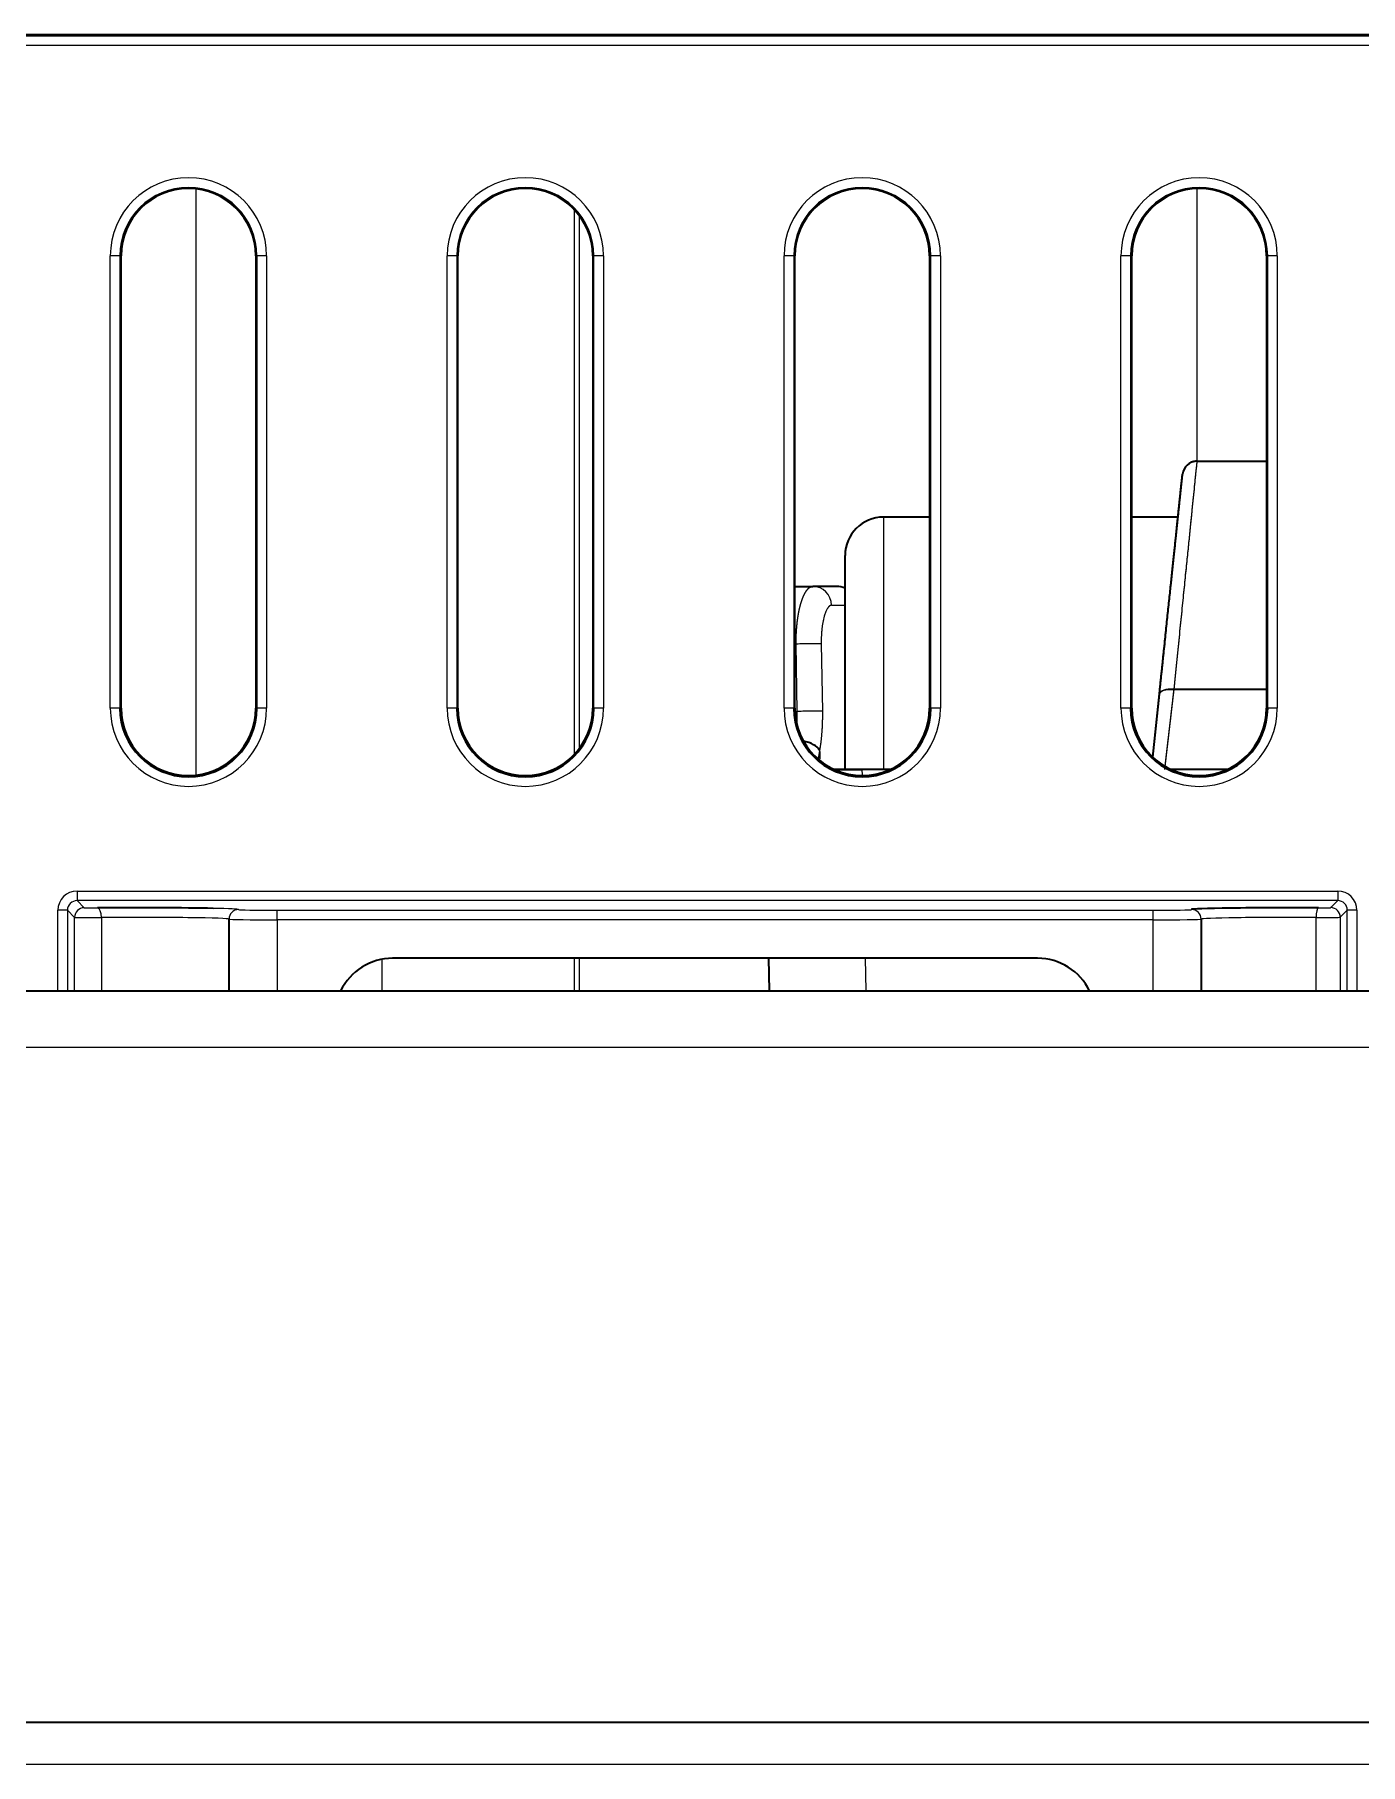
# Model space of a CAD drawing. Header units: inches. Extents: x -1096 to 3103, y -191 to 3207.
# Drawn here: x 1312.4 to 1381.3, y 3047.9 to 3137.8 of the extents above; entities that cross this region are included whole.
import ezdxf

# ---------------------------------------------------------------- set-up
doc = ezdxf.new("R2010")
doc.units = ezdxf.units.IN

msp = doc.modelspace()

# ---------------------------------------------------------------- linework, layer by layer
at = {"lineweight": 35}
for p, q in [((1262.606, 3137.841), (1399.778, 3137.841)), ((1262.606, 3137.841), (1399.778, 3137.841)), ((1316.899, 3102.832), (1316.899, 3126.341)), ((1323.899, 3126.341), (1323.899, 3102.832)), ((1334.399, 3102.832), (1334.399, 3126.341)), ((1341.399, 3126.341), (1341.399, 3102.832)), ((1351.899, 3102.832), (1351.899, 3126.341)), ((1358.899, 3126.341), (1358.899, 3102.832)), ((1369.399, 3102.832), (1369.399, 3126.341)), ((1376.399, 3126.341), (1376.399, 3102.832)), ((1372.785, 3115.666), (1376.399, 3115.666)), ((1358.899, 3112.766), (1356.506, 3112.766)), ((1371.804, 3112.766), (1369.399, 3112.766)), ((1354.506, 3099.64), (1354.506, 3110.766)), ((1351.899, 3109.166), (1352.837, 3109.166)), ((1354.065, 3109.166), (1352.837, 3109.166)), ((1370.49, 3100.293), (1370.836, 3103.587)), ((1370.493, 3100.291), (1370.836, 3103.562)), ((1353.908, 3099.666), (1355.385, 3099.666)), ((1353.962, 3099.641), (1355.385, 3099.641)), ((1355.385, 3099.666), (1356.891, 3099.666)), ((1371.408, 3099.666), (1374.391, 3099.666)), ((1322.506, 3088.141), (1322.506, 3091.869)), ((1373.006, 3091.869), (1373.006, 3088.141)), ((1364.506, 3089.834), (1331.006, 3089.834)), ((1350.586, 3088.141), (1350.556, 3089.834)), ((1271.131, 3088.141), (1785.081, 3088.141))]:
    msp.add_line(p, q, dxfattribs=at)
at = {"lineweight": 13}
for p, q in [((1298.561, 3137.779), (1399.778, 3137.779)), ((1399.778, 3137.279), (1299.842, 3137.279)), ((1320.776, 3129.82), (1320.776, 3099.353)), ((1372.776, 3129.838), (1372.776, 3115.663)), ((1340.446, 3100.432), (1340.446, 3128.741)), ((1340.687, 3128.456), (1340.687, 3100.717)), ((1316.838, 3126.341), (1316.338, 3126.341)), ((1316.338, 3102.832), (1316.338, 3126.341)), ((1316.899, 3126.341), (1316.838, 3126.341)), ((1316.838, 3126.341), (1316.838, 3102.832)), ((1323.899, 3126.341), (1323.961, 3126.341)), ((1324.46, 3126.341), (1323.961, 3126.341)), ((1323.961, 3102.832), (1323.961, 3126.341)), ((1324.46, 3126.341), (1324.46, 3102.832)), ((1333.838, 3102.832), (1333.838, 3126.341)), ((1334.338, 3126.341), (1333.838, 3126.341)), ((1334.399, 3126.341), (1334.338, 3126.341)), ((1334.338, 3126.341), (1334.338, 3102.832)), ((1341.399, 3126.341), (1341.461, 3126.341)), ((1341.96, 3126.341), (1341.461, 3126.341)), ((1341.461, 3102.832), (1341.461, 3126.341)), ((1341.96, 3126.341), (1341.96, 3102.832)), ((1351.338, 3102.832), (1351.338, 3126.341)), ((1351.838, 3126.341), (1351.338, 3126.341)), ((1351.899, 3126.341), (1351.838, 3126.341)), ((1351.838, 3126.341), (1351.838, 3102.832)), ((1358.899, 3126.341), (1358.961, 3126.341)), ((1358.961, 3102.832), (1358.961, 3126.341)), ((1359.46, 3126.341), (1358.961, 3126.341)), ((1359.46, 3126.341), (1359.46, 3102.832)), ((1368.838, 3102.832), (1368.838, 3126.341)), ((1369.338, 3126.341), (1368.838, 3126.341)), ((1369.399, 3126.341), (1369.338, 3126.341)), ((1369.338, 3126.341), (1369.338, 3102.832)), ((1376.399, 3126.341), (1376.461, 3126.341)), ((1376.96, 3126.341), (1376.461, 3126.341)), ((1376.461, 3102.832), (1376.461, 3126.341)), ((1376.96, 3126.341), (1376.96, 3102.832)), ((1356.506, 3112.766), (1356.506, 3099.639)), ((1353.805, 3108.183), (1354.506, 3108.183)), ((1351.966, 3106.166), (1351.899, 3106.166)), ((1352.024, 3102.666), (1351.966, 3106.166)), ((1353.27, 3106.183), (1353.327, 3102.683)), ((1376.4, 3103.814), (1371.582, 3103.814)), ((1376.4, 3103.789), (1371.582, 3103.789)), ((1316.838, 3102.832), (1316.338, 3102.832)), ((1316.899, 3102.832), (1316.838, 3102.832)), ((1323.899, 3102.832), (1323.961, 3102.832)), ((1324.46, 3102.832), (1323.961, 3102.832)), ((1334.338, 3102.832), (1333.838, 3102.832)), ((1334.399, 3102.832), (1334.338, 3102.832)), ((1341.399, 3102.832), (1341.461, 3102.832)), ((1341.96, 3102.832), (1341.461, 3102.832)), ((1351.838, 3102.832), (1351.338, 3102.832)), ((1351.899, 3102.832), (1351.838, 3102.832)), ((1351.903, 3102.666), (1352.024, 3102.666)), ((1358.899, 3102.832), (1358.961, 3102.832)), ((1359.46, 3102.832), (1358.961, 3102.832)), ((1369.338, 3102.832), (1368.838, 3102.832)), ((1369.399, 3102.832), (1369.338, 3102.832)), ((1376.399, 3102.832), (1376.461, 3102.832)), ((1376.96, 3102.832), (1376.461, 3102.832)), ((1355.385, 3099.666), (1355.39, 3099.332)), ((1314.615, 3093.332), (1314.615, 3092.832)), ((1314.615, 3093.332), (1380.098, 3093.332)), ((1314.615, 3092.832), (1314.985, 3092.461)), ((1380.098, 3092.832), (1314.615, 3092.832)), ((1379.732, 3092.466), (1380.098, 3092.832)), ((1380.098, 3093.332), (1380.098, 3092.832)), ((1313.615, 3088.14), (1313.615, 3092.332)), ((1314.115, 3092.332), (1313.615, 3092.332)), ((1314.485, 3091.961), (1314.115, 3092.332)), ((1314.115, 3092.332), (1314.115, 3088.14)), ((1314.485, 3088.141), (1314.485, 3091.961)), ((1315.88, 3091.953), (1315.88, 3088.14)), ((1325.006, 3091.834), (1325.006, 3092.334)), ((1325.006, 3092.334), (1370.506, 3092.334)), ((1370.506, 3091.834), (1325.006, 3091.834)), ((1325.006, 3091.834), (1325.006, 3088.14)), ((1370.506, 3091.834), (1370.506, 3092.334)), ((1370.506, 3088.14), (1370.506, 3091.834)), ((1378.975, 3088.14), (1378.975, 3091.958)), ((1380.597, 3092.332), (1380.231, 3091.966)), ((1380.231, 3091.966), (1380.231, 3088.14)), ((1381.097, 3092.332), (1380.597, 3092.332)), ((1380.597, 3088.14), (1380.597, 3092.332)), ((1381.097, 3092.332), (1381.097, 3088.14)), ((1330.436, 3089.78), (1330.436, 3088.141)), ((1340.446, 3088.141), (1340.446, 3089.835)), ((1340.687, 3089.835), (1340.687, 3088.141)), ((1355.556, 3089.834), (1355.586, 3088.141)), ((1785.081, 3085.193), (1271.131, 3085.193))]:
    msp.add_line(p, q, dxfattribs=at)
for centre, radius, start, end in [((1320.399, 3126.341), 4.061, 0, 180), ((1337.899, 3126.341), 4.061, 0, 180), ((1355.399, 3126.341), 4.061, 0, 180), ((1372.899, 3126.341), 4.061, 0, 180), ((1320.399, 3126.341), 3.561, 0, 180), ((1337.899, 3126.341), 3.561, 0, 180), ((1355.399, 3126.341), 3.561, 0, 180), ((1372.899, 3126.341), 3.561, 0, 180), ((1320.399, 3102.832), 4.061, 180, 0), ((1337.899, 3102.832), 4.061, 180, 0), ((1355.399, 3102.832), 4.061, 180, 0), ((1372.899, 3102.832), 4.061, 180, 0)]:
    msp.add_arc(centre, radius, start, end, dxfattribs=at)
at = {"lineweight": 35}
for centre, radius, start, end in [((1320.399, 3126.341), 3.5, 0, 180), ((1337.899, 3126.341), 3.5, 0, 180), ((1355.399, 3126.341), 3.5, 0, 180), ((1372.899, 3126.341), 3.5, 0, 180), ((1356.506, 3110.766), 2, 90, 180), ((1354.065, 3108.166), 1, 63.81453, 90), ((1320.399, 3102.832), 3.561, 180, 0), ((1320.399, 3102.832), 3.5, 180, 0), ((1337.899, 3102.832), 3.561, 180, 0), ((1337.899, 3102.832), 3.5, 180, 0), ((1355.399, 3102.832), 3.561, 180, 0), ((1355.399, 3102.832), 3.5, 180, 0), ((1372.899, 3102.832), 3.561, 180, 0), ((1372.899, 3102.832), 3.5, 180, 0)]:
    msp.add_arc(centre, radius, start, end, dxfattribs=at)
for centre, major_axis, ratio, start_param, end_param in [((1372.781, 3114.914), (0.746, -0.078), 0.99993, 1.675509, 3.141593), ((1352.238, 3100.643), (0.986, -0.166), 0.485308, 0.367924, 1.53959), ((1317.756, 3092.369), (5.25, 0), 0.017455, 0.728039, 1.976773), ((1377.756, 3092.369), (5.25, 0), 0.017455, 1.311273, 3.141593), ((1331.006, 3086.834), (2.122, -2.122), 0.999695, 2.356347, 3.476525), ((1364.506, 3086.834), (-2.122, -2.122), 0.999695, 2.806661, 3.926839)]:
    msp.add_ellipse(centre, major_axis=major_axis, ratio=ratio, start_param=start_param, end_param=end_param, dxfattribs=at)
at = {"lineweight": 13}
for centre, major_axis, ratio, start_param, end_param in [((1352.837, 3108.166), (0, -1), 0.968072, 1.58825, 3.141593), ((1352.316, 3106.166), (1, 0.016), 0.006117, 0.305549, 1.928317), ((1371.582, 3103.508), (0.746, -0.078), 0.405543, 1.613395, 3.141593), ((1371.582, 3103.483), (0.746, -0.078), 0.405543, 1.613395, 3.141593), ((1352.374, 3102.666), (1, 0.016), 0.006117, 0.305631, 1.928317), ((1314.615, 3092.332), (-0.707, 0.707), 0.999695, 5.497939, 7.068431), ((1314.615, 3092.332), (0.354, -0.354), 0.999087, 2.356347, 3.926839), ((1380.097, 3092.332), (-0.707, -0.707), 0.999695, 2.356347, 3.926839), ((1380.097, 3092.332), (-0.354, -0.354), 0.999087, 2.356347, 3.926839), ((1314.985, 3091.961), (0.354, 0.354), 0.999695, 0.78555, 2.356042), ((1315.485, 3091.961), (1, 0), 0.008728, 3.159046, 5.118366), ((1315.485, 3092.461), (0.5, 0), 0.017455, 3.159046, 5.118366), ((1315.683, 3091.953), (-0.004, 0.5), 0.394907, 4.709426, 6.264188), ((1317.756, 3091.869), (4.75, 0), 0.019292, 0, 1.976773), ((1317.756, 3092.369), (5.25, 0), 0.017455, 0, 0.728039), ((1323.006, 3091.869), (0.5, 0), 0.999848, 1.570796, 3.141593), ((1325.006, 3091.869), (2.5, 0), 0.013964, 3.141593, 4.712389), ((1325.006, 3092.369), (2, 0), 0.017455, 3.141593, 4.712389), ((1370.506, 3092.369), (2, 0), 0.017455, 4.712389, 6.283185), ((1370.506, 3091.869), (2.5, 0), 0.013964, 4.712389, 6.283185), ((1372.506, 3091.869), (-0.5, 0), 0.999848, 3.141593, 4.712389), ((1377.756, 3091.869), (4.75, 0), 0.019292, 1.311273, 3.141593), ((1379.103, 3091.958), (0.002, 0.5), 0.256618, 0.018058, 1.571986), ((1379.232, 3091.966), (1, 0), 0.008728, 4.452865, 6.265732), ((1379.232, 3092.466), (0.5, 0), 0.017455, 4.452865, 6.265732), ((1379.732, 3091.966), (-0.354, 0.354), 0.999695, 3.927143, 5.497635)]:
    msp.add_ellipse(centre, major_axis=major_axis, ratio=ratio, start_param=start_param, end_param=end_param, dxfattribs=at)
for points, knots in [([(1372.781, 3115.664), (1372.78, 3115.653), (1372.772, 3115.579), (1372.744, 3115.297), (1372.723, 3115.09), (1372.667, 3114.543), (1372.633, 3114.202), (1372.571, 3113.592), (1372.549, 3113.372), (1372.513, 3113.018), (1372.495, 3112.835), (1372.472, 3112.61), (1372.461, 3112.495), (1372.455, 3112.437), (1372.452, 3112.408), (1372.45, 3112.394), (1372.45, 3112.386), (1372.449, 3112.383), (1372.449, 3112.381), (1372.449, 3112.38), (1372.449, 3112.379), (1372.449, 3112.379), (1372.449, 3112.379), (1372.425, 3112.147), (1372.4, 3111.901), (1372.347, 3111.378), (1372.319, 3111.101), (1372.26, 3110.516), (1372.228, 3110.207), (1372.162, 3109.558), (1372.128, 3109.217), (1372.056, 3108.504), (1372.018, 3108.131), (1371.939, 3107.353), (1371.899, 3106.947), (1371.814, 3106.105), (1371.77, 3105.668), (1371.678, 3104.764), (1371.631, 3104.296), (1371.582, 3103.814)], [0, 0, 0, 0, 0.125, 0.125, 0.25, 0.25, 0.375, 0.375, 0.4375, 0.4375, 0.46875, 0.484375, 0.492187, 0.496094, 0.498047, 0.499023, 0.499512, 0.499756, 0.499878, 0.499939, 0.499969, 0.499969, 0.5, 0.5, 0.5625, 0.5625, 0.625, 0.625, 0.6875, 0.6875, 0.75, 0.75, 0.8125, 0.8125, 0.875, 0.875, 0.9375, 0.9375, 1, 1, 1, 1]), ([(1372.781, 3115.639), (1372.78, 3115.628), (1372.772, 3115.554), (1372.744, 3115.272), (1372.723, 3115.065), (1372.667, 3114.518), (1372.633, 3114.177), (1372.571, 3113.567), (1372.549, 3113.347), (1372.513, 3112.993), (1372.495, 3112.81), (1372.472, 3112.585), (1372.461, 3112.47), (1372.455, 3112.412), (1372.452, 3112.383), (1372.45, 3112.369), (1372.45, 3112.361), (1372.449, 3112.358), (1372.449, 3112.356), (1372.449, 3112.355), (1372.449, 3112.354), (1372.449, 3112.354), (1372.449, 3112.354), (1372.425, 3112.122), (1372.4, 3111.876), (1372.347, 3111.353), (1372.319, 3111.076), (1372.26, 3110.491), (1372.228, 3110.182), (1372.162, 3109.533), (1372.128, 3109.192), (1372.056, 3108.479), (1372.018, 3108.106), (1371.939, 3107.328), (1371.899, 3106.922), (1371.814, 3106.08), (1371.77, 3105.643), (1371.678, 3104.739), (1371.631, 3104.271), (1371.582, 3103.789)], [0, 0, 0, 0, 0.125, 0.125, 0.25, 0.25, 0.375, 0.375, 0.4375, 0.4375, 0.46875, 0.484375, 0.492187, 0.496094, 0.498047, 0.499023, 0.499512, 0.499756, 0.499878, 0.499939, 0.499969, 0.499969, 0.5, 0.5, 0.5625, 0.5625, 0.625, 0.625, 0.6875, 0.6875, 0.75, 0.75, 0.8125, 0.8125, 0.875, 0.875, 0.9375, 0.9375, 1, 1, 1, 1]), ([(1351.966, 3106.166), (1351.966, 3106.174), (1351.966, 3106.192), (1351.966, 3106.219), (1351.966, 3106.246), (1351.966, 3106.272), (1351.966, 3106.299), (1351.966, 3106.326), (1351.966, 3106.352), (1351.966, 3106.379), (1351.967, 3106.405), (1351.967, 3106.432), (1351.968, 3106.458), (1351.968, 3106.485), (1351.969, 3106.511), (1351.969, 3106.538), (1351.97, 3106.564), (1351.971, 3106.591), (1351.972, 3106.617), (1351.973, 3106.643), (1351.974, 3106.67), (1351.975, 3106.696), (1351.977, 3106.722), (1351.978, 3106.748), (1351.979, 3106.775), (1351.981, 3106.801), (1351.982, 3106.827), (1351.984, 3106.853), (1351.985, 3106.879), (1351.987, 3106.904), (1351.989, 3106.93), (1351.991, 3106.956), (1351.993, 3106.982), (1351.995, 3107.007), (1351.997, 3107.033), (1351.999, 3107.058), (1352.001, 3107.084), (1352.004, 3107.109), (1352.006, 3107.134), (1352.009, 3107.159), (1352.011, 3107.185), (1352.014, 3107.21), (1352.016, 3107.235), (1352.019, 3107.259), (1352.022, 3107.284), (1352.025, 3107.309), (1352.028, 3107.333), (1352.031, 3107.358), (1352.034, 3107.382), (1352.037, 3107.407), (1352.04, 3107.431), (1352.043, 3107.455), (1352.047, 3107.479), (1352.05, 3107.503), (1352.054, 3107.527), (1352.057, 3107.55), (1352.061, 3107.574), (1352.064, 3107.597), (1352.068, 3107.621), (1352.072, 3107.644), (1352.076, 3107.667), (1352.08, 3107.69), (1352.084, 3107.713), (1352.088, 3107.736), (1352.092, 3107.758), (1352.096, 3107.781), (1352.1, 3107.803), (1352.105, 3107.825), (1352.109, 3107.848), (1352.113, 3107.87), (1352.118, 3107.891), (1352.122, 3107.913), (1352.127, 3107.935), (1352.132, 3107.956), (1352.136, 3107.977), (1352.141, 3107.999), (1352.146, 3108.02), (1352.151, 3108.041), (1352.156, 3108.061), (1352.161, 3108.082), (1352.166, 3108.102), (1352.171, 3108.122), (1352.176, 3108.143), (1352.181, 3108.163), (1352.187, 3108.182), (1352.192, 3108.202), (1352.197, 3108.221), (1352.203, 3108.241), (1352.208, 3108.26), (1352.214, 3108.279), (1352.219, 3108.298), (1352.225, 3108.316), (1352.231, 3108.335), (1352.236, 3108.353), (1352.242, 3108.371), (1352.248, 3108.389), (1352.254, 3108.407), (1352.26, 3108.425), (1352.266, 3108.442), (1352.272, 3108.459), (1352.278, 3108.476), (1352.284, 3108.493), (1352.29, 3108.51), (1352.296, 3108.526), (1352.302, 3108.543), (1352.309, 3108.559), (1352.315, 3108.575), (1352.321, 3108.591), (1352.328, 3108.606), (1352.334, 3108.622), (1352.341, 3108.637), (1352.347, 3108.652), (1352.354, 3108.667), (1352.36, 3108.681), (1352.367, 3108.696), (1352.374, 3108.71), (1352.38, 3108.724), (1352.387, 3108.738), (1352.394, 3108.751), (1352.401, 3108.765), (1352.407, 3108.778), (1352.414, 3108.791), (1352.421, 3108.803), (1352.428, 3108.816), (1352.435, 3108.828), (1352.442, 3108.841), (1352.449, 3108.853), (1352.456, 3108.864), (1352.463, 3108.876), (1352.47, 3108.887), (1352.477, 3108.898), (1352.485, 3108.909), (1352.492, 3108.92), (1352.499, 3108.93), (1352.506, 3108.94), (1352.513, 3108.95), (1352.521, 3108.96), (1352.528, 3108.97), (1352.535, 3108.979), (1352.543, 3108.988), (1352.55, 3108.997), (1352.557, 3109.006), (1352.565, 3109.014), (1352.572, 3109.022), (1352.58, 3109.03), (1352.587, 3109.038), (1352.594, 3109.046), (1352.602, 3109.053), (1352.609, 3109.06), (1352.617, 3109.067), (1352.624, 3109.074), (1352.632, 3109.08), (1352.639, 3109.086), (1352.647, 3109.092), (1352.655, 3109.098), (1352.662, 3109.104), (1352.67, 3109.109), (1352.677, 3109.114), (1352.685, 3109.119), (1352.692, 3109.123), (1352.7, 3109.128), (1352.708, 3109.132), (1352.715, 3109.136), (1352.723, 3109.139), (1352.73, 3109.143), (1352.738, 3109.146), (1352.746, 3109.149), (1352.753, 3109.151), (1352.761, 3109.154), (1352.768, 3109.156), (1352.776, 3109.158), (1352.784, 3109.16), (1352.791, 3109.161), (1352.799, 3109.163), (1352.807, 3109.164), (1352.814, 3109.165), (1352.822, 3109.165), (1352.829, 3109.166), (1352.834, 3109.166), (1352.837, 3109.166)], [0, 0, 0, 0, 0.005654, 0.011307, 0.016961, 0.022615, 0.028268, 0.033921, 0.039575, 0.045228, 0.050881, 0.056534, 0.062187, 0.06784, 0.073493, 0.079146, 0.084798, 0.090451, 0.096103, 0.101756, 0.107408, 0.113061, 0.118713, 0.124365, 0.130017, 0.135669, 0.141321, 0.146973, 0.152625, 0.158277, 0.163928, 0.16958, 0.175232, 0.180883, 0.186535, 0.192186, 0.197837, 0.203489, 0.20914, 0.214791, 0.220442, 0.226093, 0.231744, 0.237395, 0.243046, 0.248697, 0.254348, 0.259998, 0.265649, 0.271299, 0.27695, 0.282601, 0.288251, 0.293901, 0.299552, 0.305202, 0.310852, 0.316502, 0.322153, 0.327803, 0.333453, 0.339103, 0.344753, 0.350403, 0.356052, 0.361702, 0.367352, 0.373002, 0.378651, 0.384301, 0.389951, 0.3956, 0.40125, 0.406899, 0.412549, 0.418198, 0.423848, 0.429497, 0.435146, 0.440796, 0.446445, 0.452094, 0.457743, 0.463392, 0.469041, 0.47469, 0.48034, 0.485989, 0.491638, 0.497286, 0.502935, 0.508584, 0.514233, 0.519882, 0.525531, 0.53118, 0.536828, 0.542477, 0.548126, 0.553775, 0.559423, 0.565072, 0.570721, 0.576369, 0.582018, 0.587666, 0.593315, 0.598963, 0.604612, 0.61026, 0.615909, 0.621557, 0.627206, 0.632854, 0.638503, 0.644151, 0.649799, 0.655448, 0.661096, 0.666745, 0.672393, 0.678041, 0.68369, 0.689338, 0.694986, 0.700635, 0.706283, 0.711931, 0.717579, 0.723228, 0.728876, 0.734524, 0.740172, 0.745821, 0.751469, 0.757117, 0.762766, 0.768414, 0.774062, 0.77971, 0.785359, 0.791007, 0.796655, 0.802303, 0.807952, 0.8136, 0.819248, 0.824897, 0.830545, 0.836193, 0.841842, 0.84749, 0.853138, 0.858787, 0.864435, 0.870083, 0.875732, 0.88138, 0.887028, 0.892677, 0.898325, 0.903974, 0.909622, 0.915271, 0.920919, 0.926568, 0.932216, 0.937865, 0.943513, 0.949162, 0.95481, 0.960459, 0.966108, 0.971756, 0.977405, 0.983054, 0.988702, 0.994351, 1, 1, 1, 1]), ([(1353.805, 3108.183), (1353.803, 3108.183), (1353.799, 3108.183), (1353.793, 3108.183), (1353.788, 3108.182), (1353.782, 3108.181), (1353.776, 3108.18), (1353.77, 3108.179), (1353.765, 3108.178), (1353.759, 3108.176), (1353.753, 3108.174), (1353.747, 3108.172), (1353.742, 3108.169), (1353.736, 3108.166), (1353.73, 3108.163), (1353.725, 3108.16), (1353.719, 3108.157), (1353.713, 3108.153), (1353.707, 3108.149), (1353.702, 3108.144), (1353.696, 3108.14), (1353.69, 3108.135), (1353.684, 3108.13), (1353.679, 3108.125), (1353.673, 3108.119), (1353.667, 3108.114), (1353.662, 3108.108), (1353.656, 3108.101), (1353.65, 3108.095), (1353.644, 3108.088), (1353.639, 3108.081), (1353.633, 3108.074), (1353.627, 3108.066), (1353.621, 3108.059), (1353.616, 3108.051), (1353.61, 3108.042), (1353.593, 3108.017), (1353.565, 3107.971), (1353.528, 3107.896), (1353.492, 3107.811), (1353.458, 3107.715), (1353.423, 3107.6), (1353.388, 3107.462), (1353.354, 3107.3), (1353.325, 3107.126), (1353.308, 3106.99), (1353.299, 3106.9), (1353.295, 3106.859), (1353.291, 3106.818), (1353.288, 3106.777), (1353.285, 3106.736), (1353.282, 3106.694), (1353.279, 3106.652), (1353.277, 3106.611), (1353.275, 3106.569), (1353.273, 3106.527), (1353.272, 3106.484), (1353.271, 3106.442), (1353.27, 3106.399), (1353.269, 3106.356), (1353.269, 3106.313), (1353.269, 3106.27), (1353.269, 3106.227), (1353.27, 3106.198), (1353.27, 3106.183)], [0, 0, 0, 0, 0.007159, 0.014309, 0.021449, 0.028582, 0.035708, 0.042827, 0.049942, 0.057051, 0.064157, 0.071261, 0.078362, 0.085463, 0.092563, 0.099664, 0.106767, 0.113872, 0.120981, 0.128094, 0.135212, 0.142337, 0.149468, 0.156606, 0.163754, 0.170911, 0.178078, 0.185256, 0.192447, 0.19965, 0.206867, 0.214098, 0.221345, 0.228608, 0.235888, 0.243185, 0.250502, 0.300956, 0.350793, 0.400308, 0.449798, 0.499563, 0.564178, 0.628027, 0.69179, 0.756153, 0.76989, 0.783568, 0.797196, 0.810779, 0.824324, 0.837838, 0.851327, 0.864798, 0.878258, 0.891713, 0.905171, 0.918637, 0.93212, 0.945624, 0.959158, 0.972728, 0.986339, 1, 1, 1, 1]), ([(1371.582, 3103.814), (1371.581, 3103.801), (1371.578, 3103.776), (1371.574, 3103.738), (1371.569, 3103.7), (1371.565, 3103.662), (1371.56, 3103.625), (1371.556, 3103.587), (1371.552, 3103.55), (1371.547, 3103.513), (1371.543, 3103.477), (1371.539, 3103.44), (1371.535, 3103.404), (1371.531, 3103.367), (1371.526, 3103.331), (1371.522, 3103.295), (1371.518, 3103.26), (1371.514, 3103.224), (1371.51, 3103.189), (1371.506, 3103.154), (1371.502, 3103.119), (1371.498, 3103.084), (1371.494, 3103.05), (1371.49, 3103.015), (1371.486, 3102.981), (1371.482, 3102.947), (1371.478, 3102.913), (1371.474, 3102.88), (1371.47, 3102.846), (1371.466, 3102.813), (1371.462, 3102.78), (1371.459, 3102.747), (1371.455, 3102.715), (1371.451, 3102.682), (1371.447, 3102.65), (1371.444, 3102.618), (1371.44, 3102.586), (1371.436, 3102.554), (1371.433, 3102.523), (1371.429, 3102.491), (1371.425, 3102.46), (1371.422, 3102.429), (1371.418, 3102.399), (1371.415, 3102.368), (1371.411, 3102.338), (1371.408, 3102.308), (1371.404, 3102.278), (1371.401, 3102.248), (1371.397, 3102.218), (1371.394, 3102.189), (1371.39, 3102.16), (1371.387, 3102.131), (1371.384, 3102.102), (1371.38, 3102.073), (1371.377, 3102.045), (1371.374, 3102.017), (1371.37, 3101.989), (1371.367, 3101.961), (1371.364, 3101.933), (1371.361, 3101.906), (1371.358, 3101.879), (1371.354, 3101.851), (1371.351, 3101.825), (1371.348, 3101.798), (1371.345, 3101.771), (1371.342, 3101.745), (1371.339, 3101.719), (1371.336, 3101.693), (1371.333, 3101.667), (1371.33, 3101.642), (1371.327, 3101.617), (1371.324, 3101.591), (1371.321, 3101.567), (1371.318, 3101.542), (1371.315, 3101.517), (1371.313, 3101.493), (1371.31, 3101.469), (1371.307, 3101.445), (1371.304, 3101.421), (1371.301, 3101.397), (1371.299, 3101.374), (1371.296, 3101.351), (1371.293, 3101.328), (1371.291, 3101.305), (1371.288, 3101.282), (1371.285, 3101.26), (1371.283, 3101.237), (1371.28, 3101.215), (1371.278, 3101.193), (1371.275, 3101.172), (1371.273, 3101.15), (1371.27, 3101.129), (1371.268, 3101.107), (1371.265, 3101.086), (1371.263, 3101.066), (1371.26, 3101.045), (1371.258, 3101.025), (1371.256, 3101.004), (1371.253, 3100.984), (1371.251, 3100.964), (1371.249, 3100.945), (1371.246, 3100.925), (1371.244, 3100.906), (1371.242, 3100.887), (1371.24, 3100.868), (1371.237, 3100.849), (1371.235, 3100.83), (1371.233, 3100.812), (1371.23, 3100.785), (1371.226, 3100.751), (1371.221, 3100.71), (1371.216, 3100.669), (1371.212, 3100.629), (1371.207, 3100.59), (1371.203, 3100.552), (1371.199, 3100.515), (1371.194, 3100.478), (1371.19, 3100.442), (1371.186, 3100.407), (1371.182, 3100.373), (1371.178, 3100.339), (1371.174, 3100.307), (1371.171, 3100.275), (1371.167, 3100.244), (1371.164, 3100.214), (1371.16, 3100.184), (1371.157, 3100.156), (1371.154, 3100.128), (1371.151, 3100.101), (1371.147, 3100.075), (1371.145, 3100.049), (1371.142, 3100.025), (1371.139, 3100.001), (1371.136, 3099.978), (1371.134, 3099.956), (1371.131, 3099.935), (1371.129, 3099.914), (1371.127, 3099.895), (1371.124, 3099.876), (1371.122, 3099.858), (1371.12, 3099.841), (1371.118, 3099.824), (1371.117, 3099.809), (1371.115, 3099.794), (1371.113, 3099.78), (1371.112, 3099.767), (1371.11, 3099.754), (1371.109, 3099.743), (1371.108, 3099.732), (1371.106, 3099.722), (1371.105, 3099.713), (1371.104, 3099.705), (1371.103, 3099.697), (1371.103, 3099.691), (1371.102, 3099.685), (1371.101, 3099.68), (1371.101, 3099.675), (1371.1, 3099.672), (1371.1, 3099.669), (1371.1, 3099.667), (1371.1, 3099.666), (1371.1, 3099.666), (1371.1, 3099.666)], [0, 0, 0, 0, 0.005214, 0.010418, 0.015612, 0.020796, 0.02597, 0.031133, 0.036287, 0.041431, 0.046564, 0.051688, 0.056801, 0.061905, 0.066998, 0.072081, 0.077154, 0.082218, 0.087271, 0.092314, 0.097347, 0.10237, 0.107383, 0.112386, 0.117379, 0.122361, 0.127334, 0.132297, 0.13725, 0.142192, 0.147125, 0.152047, 0.15696, 0.161862, 0.166755, 0.171637, 0.17651, 0.181372, 0.186224, 0.191066, 0.195899, 0.200721, 0.205533, 0.210335, 0.215127, 0.219909, 0.224681, 0.229443, 0.234195, 0.238937, 0.243669, 0.24839, 0.253102, 0.257804, 0.262496, 0.267177, 0.271849, 0.276511, 0.281162, 0.285804, 0.290436, 0.295057, 0.299669, 0.30427, 0.308862, 0.313443, 0.318015, 0.322576, 0.327128, 0.331669, 0.336201, 0.340722, 0.345233, 0.349735, 0.354226, 0.358707, 0.363179, 0.36764, 0.372091, 0.376533, 0.380964, 0.385385, 0.389797, 0.394198, 0.398589, 0.40297, 0.407342, 0.411703, 0.416054, 0.420395, 0.424727, 0.429048, 0.433359, 0.437661, 0.441952, 0.446233, 0.450504, 0.454766, 0.459017, 0.463258, 0.46749, 0.471711, 0.475923, 0.480124, 0.484315, 0.488497, 0.492668, 0.49683, 0.500981, 0.510679, 0.520367, 0.530043, 0.539709, 0.549364, 0.559009, 0.568642, 0.578265, 0.587877, 0.597478, 0.607069, 0.616649, 0.626218, 0.635776, 0.645324, 0.654861, 0.664388, 0.673904, 0.683409, 0.692904, 0.702388, 0.711862, 0.721325, 0.730777, 0.740219, 0.749651, 0.759072, 0.768482, 0.777882, 0.787272, 0.796651, 0.80602, 0.815378, 0.824726, 0.834063, 0.84339, 0.852707, 0.862013, 0.871309, 0.880595, 0.88987, 0.899136, 0.90839, 0.917635, 0.926869, 0.936093, 0.945307, 0.954511, 0.963704, 0.972887, 0.98206, 0.991223, 1, 1, 1, 1]), ([(1371.582, 3103.789), (1371.581, 3103.776), (1371.578, 3103.751), (1371.574, 3103.713), (1371.569, 3103.675), (1371.565, 3103.637), (1371.56, 3103.6), (1371.556, 3103.562), (1371.552, 3103.525), (1371.547, 3103.488), (1371.543, 3103.452), (1371.539, 3103.415), (1371.535, 3103.379), (1371.531, 3103.342), (1371.526, 3103.306), (1371.522, 3103.27), (1371.518, 3103.235), (1371.514, 3103.199), (1371.51, 3103.164), (1371.506, 3103.129), (1371.502, 3103.094), (1371.498, 3103.059), (1371.494, 3103.025), (1371.49, 3102.99), (1371.486, 3102.956), (1371.482, 3102.922), (1371.478, 3102.888), (1371.474, 3102.855), (1371.47, 3102.821), (1371.466, 3102.788), (1371.462, 3102.755), (1371.459, 3102.722), (1371.455, 3102.69), (1371.451, 3102.657), (1371.447, 3102.625), (1371.444, 3102.593), (1371.44, 3102.561), (1371.436, 3102.529), (1371.433, 3102.498), (1371.429, 3102.466), (1371.425, 3102.435), (1371.422, 3102.404), (1371.418, 3102.374), (1371.415, 3102.343), (1371.411, 3102.313), (1371.408, 3102.283), (1371.404, 3102.253), (1371.401, 3102.223), (1371.397, 3102.193), (1371.394, 3102.164), (1371.39, 3102.135), (1371.387, 3102.106), (1371.384, 3102.077), (1371.38, 3102.048), (1371.377, 3102.02), (1371.374, 3101.992), (1371.37, 3101.964), (1371.367, 3101.936), (1371.364, 3101.908), (1371.361, 3101.881), (1371.358, 3101.854), (1371.354, 3101.826), (1371.351, 3101.8), (1371.348, 3101.773), (1371.345, 3101.746), (1371.342, 3101.72), (1371.339, 3101.694), (1371.336, 3101.668), (1371.333, 3101.642), (1371.33, 3101.617), (1371.327, 3101.592), (1371.324, 3101.566), (1371.321, 3101.542), (1371.318, 3101.517), (1371.315, 3101.492), (1371.313, 3101.468), (1371.31, 3101.444), (1371.307, 3101.42), (1371.304, 3101.396), (1371.301, 3101.372), (1371.299, 3101.349), (1371.296, 3101.326), (1371.293, 3101.303), (1371.291, 3101.28), (1371.288, 3101.257), (1371.285, 3101.235), (1371.283, 3101.212), (1371.28, 3101.19), (1371.278, 3101.168), (1371.275, 3101.147), (1371.273, 3101.125), (1371.27, 3101.104), (1371.268, 3101.082), (1371.265, 3101.061), (1371.263, 3101.041), (1371.26, 3101.02), (1371.258, 3101), (1371.256, 3100.979), (1371.253, 3100.959), (1371.251, 3100.939), (1371.249, 3100.92), (1371.246, 3100.9), (1371.244, 3100.881), (1371.242, 3100.862), (1371.24, 3100.843), (1371.237, 3100.824), (1371.235, 3100.805), (1371.233, 3100.787), (1371.23, 3100.76), (1371.226, 3100.726), (1371.221, 3100.685), (1371.216, 3100.644), (1371.212, 3100.604), (1371.207, 3100.565), (1371.203, 3100.527), (1371.199, 3100.49), (1371.194, 3100.453), (1371.19, 3100.417), (1371.186, 3100.382), (1371.182, 3100.348), (1371.178, 3100.314), (1371.174, 3100.282), (1371.171, 3100.25), (1371.167, 3100.219), (1371.164, 3100.189), (1371.16, 3100.159), (1371.157, 3100.131), (1371.154, 3100.103), (1371.151, 3100.076), (1371.147, 3100.05), (1371.145, 3100.024), (1371.142, 3100), (1371.139, 3099.976), (1371.136, 3099.953), (1371.134, 3099.931), (1371.131, 3099.91), (1371.129, 3099.889), (1371.127, 3099.87), (1371.124, 3099.851), (1371.122, 3099.833), (1371.12, 3099.816), (1371.118, 3099.799), (1371.117, 3099.784), (1371.115, 3099.769), (1371.113, 3099.755), (1371.112, 3099.742), (1371.11, 3099.729), (1371.109, 3099.718), (1371.108, 3099.707), (1371.106, 3099.697), (1371.105, 3099.688), (1371.104, 3099.68), (1371.103, 3099.672), (1371.103, 3099.666), (1371.102, 3099.66), (1371.101, 3099.655), (1371.101, 3099.65), (1371.1, 3099.647), (1371.1, 3099.644), (1371.1, 3099.642), (1371.1, 3099.641), (1371.1, 3099.641), (1371.1, 3099.641)], [0, 0, 0, 0, 0.005214, 0.010418, 0.015612, 0.020796, 0.02597, 0.031133, 0.036287, 0.041431, 0.046564, 0.051688, 0.056801, 0.061905, 0.066998, 0.072081, 0.077154, 0.082218, 0.087271, 0.092314, 0.097347, 0.10237, 0.107383, 0.112386, 0.117379, 0.122361, 0.127334, 0.132297, 0.13725, 0.142192, 0.147125, 0.152047, 0.15696, 0.161862, 0.166755, 0.171637, 0.17651, 0.181372, 0.186224, 0.191066, 0.195899, 0.200721, 0.205533, 0.210335, 0.215127, 0.219909, 0.224681, 0.229443, 0.234195, 0.238937, 0.243669, 0.24839, 0.253102, 0.257804, 0.262496, 0.267177, 0.271849, 0.276511, 0.281162, 0.285804, 0.290436, 0.295057, 0.299669, 0.30427, 0.308862, 0.313443, 0.318015, 0.322576, 0.327128, 0.331669, 0.336201, 0.340722, 0.345233, 0.349735, 0.354226, 0.358707, 0.363179, 0.36764, 0.372091, 0.376533, 0.380964, 0.385385, 0.389797, 0.394198, 0.398589, 0.40297, 0.407342, 0.411703, 0.416054, 0.420395, 0.424727, 0.429048, 0.433359, 0.437661, 0.441952, 0.446233, 0.450504, 0.454766, 0.459017, 0.463258, 0.46749, 0.471711, 0.475923, 0.480124, 0.484315, 0.488497, 0.492668, 0.49683, 0.500981, 0.510679, 0.520367, 0.530043, 0.539709, 0.549364, 0.559009, 0.568642, 0.578265, 0.587877, 0.597478, 0.607069, 0.616649, 0.626218, 0.635776, 0.645324, 0.654861, 0.664388, 0.673904, 0.683409, 0.692904, 0.702388, 0.711862, 0.721325, 0.730777, 0.740219, 0.749651, 0.759072, 0.768482, 0.777882, 0.787272, 0.796651, 0.80602, 0.815378, 0.824726, 0.834063, 0.84339, 0.852707, 0.862013, 0.871309, 0.880595, 0.88987, 0.899136, 0.90839, 0.917635, 0.926869, 0.936093, 0.945307, 0.954511, 0.963704, 0.972887, 0.98206, 0.991223, 1, 1, 1, 1]), ([(1352.022, 3102.129), (1352.022, 3102.135), (1352.023, 3102.147), (1352.023, 3102.165), (1352.024, 3102.185), (1352.024, 3102.204), (1352.024, 3102.223), (1352.025, 3102.242), (1352.025, 3102.261), (1352.025, 3102.28), (1352.026, 3102.298), (1352.026, 3102.316), (1352.026, 3102.335), (1352.026, 3102.353), (1352.026, 3102.371), (1352.026, 3102.388), (1352.026, 3102.406), (1352.026, 3102.423), (1352.026, 3102.441), (1352.026, 3102.458), (1352.026, 3102.475), (1352.026, 3102.492), (1352.026, 3102.508), (1352.026, 3102.525), (1352.026, 3102.541), (1352.025, 3102.557), (1352.025, 3102.573), (1352.025, 3102.589), (1352.025, 3102.605), (1352.024, 3102.62), (1352.024, 3102.635), (1352.024, 3102.651), (1352.024, 3102.661), (1352.024, 3102.666)], [0, 0, 0, 0, 0.030685, 0.067529, 0.10406, 0.140278, 0.176184, 0.211777, 0.247057, 0.282025, 0.31668, 0.351023, 0.385052, 0.418769, 0.452174, 0.485266, 0.518045, 0.550512, 0.582666, 0.614507, 0.646036, 0.677252, 0.708155, 0.738746, 0.769025, 0.798991, 0.828644, 0.857985, 0.887013, 0.915728, 0.944131, 0.972222, 1, 1, 1, 1]), ([(1353.327, 3102.683), (1353.327, 3102.673), (1353.328, 3102.653), (1353.328, 3102.622), (1353.328, 3102.592), (1353.328, 3102.562), (1353.329, 3102.532), (1353.329, 3102.501), (1353.329, 3102.471), (1353.329, 3102.441), (1353.329, 3102.411), (1353.328, 3102.381), (1353.328, 3102.351), (1353.328, 3102.321), (1353.328, 3102.291), (1353.327, 3102.261), (1353.327, 3102.231), (1353.326, 3102.201), (1353.325, 3102.171), (1353.325, 3102.141), (1353.324, 3102.111), (1353.323, 3102.082), (1353.322, 3102.052), (1353.321, 3102.022), (1353.32, 3101.992), (1353.319, 3101.963), (1353.317, 3101.933), (1353.316, 3101.903), (1353.315, 3101.874), (1353.313, 3101.844), (1353.312, 3101.814), (1353.31, 3101.785), (1353.308, 3101.755), (1353.307, 3101.726), (1353.305, 3101.696), (1353.303, 3101.667), (1353.3, 3101.627), (1353.297, 3101.577), (1353.292, 3101.517), (1353.287, 3101.457), (1353.282, 3101.398), (1353.276, 3101.339), (1353.271, 3101.28), (1353.265, 3101.222), (1353.258, 3101.164), (1353.252, 3101.106), (1353.244, 3101.049), (1353.237, 3100.993), (1353.23, 3100.936), (1353.222, 3100.88), (1353.213, 3100.825), (1353.205, 3100.77), (1353.196, 3100.715), (1353.19, 3100.679), (1353.187, 3100.66)], [0, 0, 0, 0, 0.014269, 0.028526, 0.042772, 0.057008, 0.071234, 0.085451, 0.099661, 0.113865, 0.128062, 0.142254, 0.156442, 0.170626, 0.184808, 0.198988, 0.213167, 0.227347, 0.241527, 0.255709, 0.269893, 0.284082, 0.298274, 0.312472, 0.326675, 0.340886, 0.355104, 0.369332, 0.383568, 0.397815, 0.412073, 0.426343, 0.440626, 0.454923, 0.469234, 0.483561, 0.497904, 0.527536, 0.557119, 0.586659, 0.616165, 0.645644, 0.675103, 0.70455, 0.733992, 0.763437, 0.792892, 0.822365, 0.851864, 0.881396, 0.910967, 0.940587, 0.970262, 1, 1, 1, 1]), ([(1353.186, 3100.66), (1353.185, 3100.651), (1353.182, 3100.631), (1353.178, 3100.601), (1353.173, 3100.572), (1353.169, 3100.543), (1353.164, 3100.514), (1353.16, 3100.485), (1353.155, 3100.457), (1353.15, 3100.429), (1353.146, 3100.4), (1353.141, 3100.372), (1353.136, 3100.344), (1353.131, 3100.317), (1353.127, 3100.289), (1353.122, 3100.262), (1353.119, 3100.244), (1353.117, 3100.235)], [0, 0, 0, 0, 0.067279, 0.134468, 0.201571, 0.268593, 0.335538, 0.402411, 0.469217, 0.535959, 0.602644, 0.669275, 0.735858, 0.802396, 0.868895, 0.93536, 1, 1, 1, 1])]:
    msp.add_open_spline(points, degree=3, knots=knots, dxfattribs=at)
at = {"lineweight": 35}
msp.add_open_spline([(1372.784, 3115.666), (1372.715, 3115.665), (1372.628, 3115.654), (1372.544, 3115.627), (1372.524, 3115.619)], degree=3, knots=[0, 0, 0, 0, 0.761714, 1, 1, 1, 1], dxfattribs=at)
for points, degree in [([(1372.785, 3115.666), (1372.782, 3115.666), (1372.781, 3115.665), (1372.781, 3115.664)], 3), ([(1370.836, 3103.587), (1370.968, 3104.84), (1371.212, 3107.164), (1371.432, 3109.257), (1371.624, 3111.076), (1371.782, 3112.584), (1371.905, 3113.752), (1371.989, 3114.555), (1372.034, 3114.977), (1372.035, 3114.993)], 2), ([(1370.836, 3103.562), (1370.968, 3104.815), (1371.212, 3107.139), (1371.432, 3109.232), (1371.624, 3111.051), (1371.782, 3112.559), (1371.905, 3113.727), (1371.989, 3114.53), (1372.034, 3114.952), (1372.035, 3114.968)], 2), ([(1263.306, 3050.141), (1792.906, 3050.141)], 1)]:
    msp.add_open_spline(points, degree=degree, dxfattribs=at)
at = {"lineweight": 13}
for points, degree in [([(1353.187, 3100.66), (1353.189, 3100.505), (1353.192, 3100.35), (1353.195, 3100.195)], 3), ([(1793.026, 3047.941), (1263.186, 3047.941)], 1)]:
    msp.add_open_spline(points, degree=degree, dxfattribs=at)

doc.saveas('drawing.dxf')
